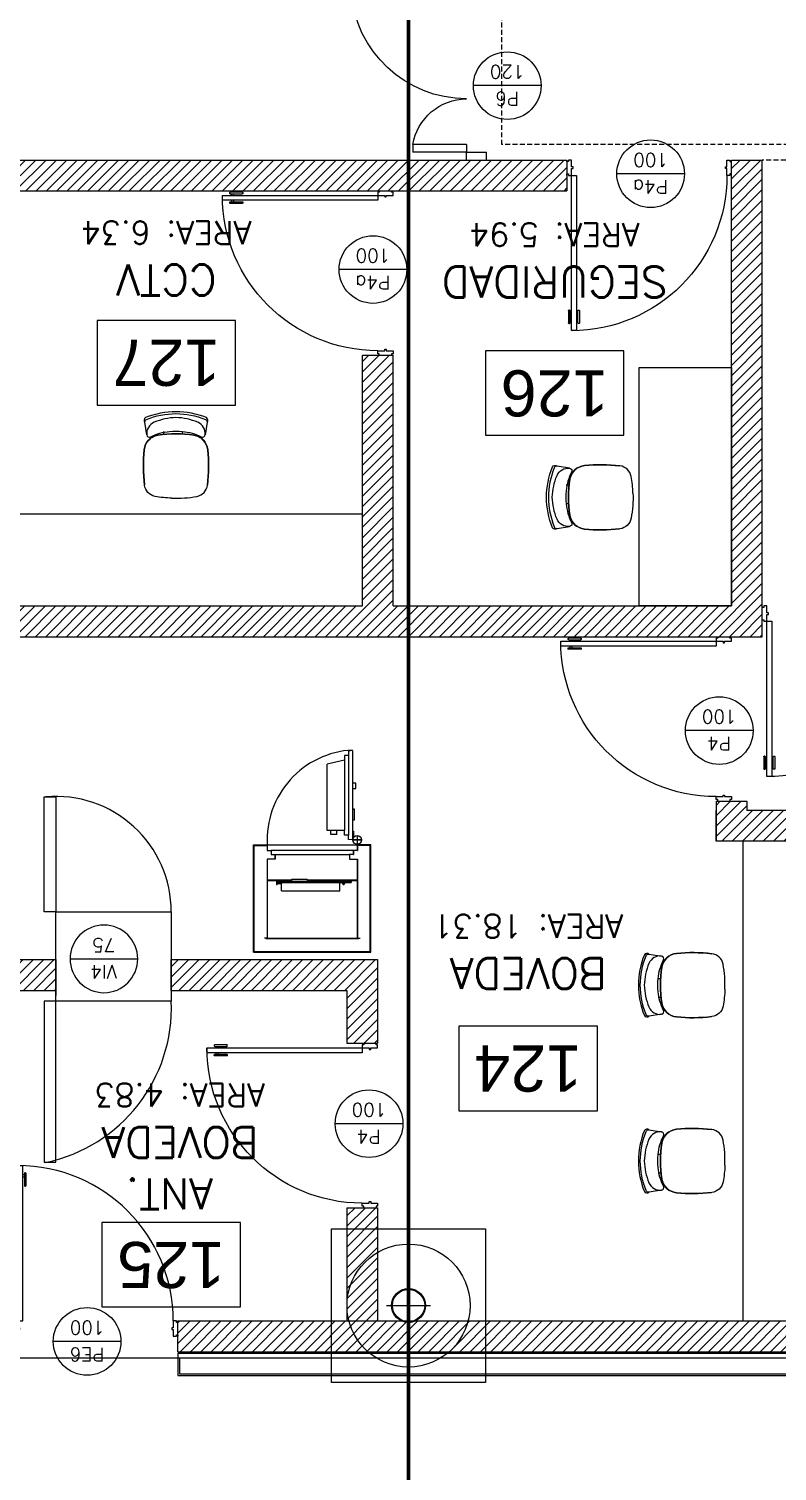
# Model space of a CAD drawing. Header units: millimetres. Extents: x 1478096 to 1808313, y 619971 to 762366.
# Drawn here: x 1537176 to 1542042, y 646491 to 655871 of the extents above; entities that cross this region are included whole.
import ezdxf
from ezdxf.enums import TextEntityAlignment as Align

# ---------------------------------------------------------------- set-up
doc = ezdxf.new("R2010")
doc.units = ezdxf.units.MM
doc.header["$LTSCALE"] = 10
doc.linetypes.add('CENTERX2', pattern=[4, 2.5, -0.5, 0.5, -0.5])
doc.linetypes.add('HIDDEN2', pattern=[4.7625, 3.175, -1.5875])
for name, color, linetype in [('0-superficies', 7, 'Continuous'), ('0_Estructura', 251, 'Continuous'), ('A-HATCH-BLOQUE', 241, 'Continuous'), ('COSTAN-CAM-EJES', 251, 'CENTERX2'), ('DC-ARQ-0 TEXTOS', 7, 'Continuous'), ('DC-ARQ-CARPINTERIAS', 7, 'Continuous'), ('DC-ARQ-CHAPA', 7, 'Continuous'), ('DC-ARQ-EQUIP. OFICINAS', 33, 'Continuous'), ('DC-ARQ-MURO BLOQUE', 181, 'Continuous'), ('DC-ARQ-MURO SUPERBOARD', 2, 'Continuous'), ('DC-ARQ-PAINEL DURLOCK', 7, 'Continuous'), ('TXT CARP VENTANAS', 6, 'Continuous'), ('TXT CARPINTERIAS', 2, 'Continuous')]:
    doc.layers.add(name, color=color, linetype=linetype)
doc.styles.add('ROMANS', font='romans')
doc.styles.get("Standard").update_dxf_attribs({"font": 'ARIAL.TTF'})
pattern_1 = [(225, (3172020.15, 1376323.114), (33.6759605, -33.6759605), [])]

# ---------------------------------------------------------------- blocks, each defined once
blk = doc.blocks.new('RE-PLANTABASE(XREF)$0$LJ-PLANTA BASE(XREF)$0$SE-PM01$0$SILLA')
at = {"layer": 'DC-ARQ-EQUIP. OFICINAS'}
for p, q in [((-0.0526, 0.418), (-0.0526, 0.434)), ((0.0688, 0.418), (0.0688, 0.434))]:
    blk.add_line(p, q, dxfattribs=at)
for points in [[(0.2291, 0.4945, 0.482052), (0.2244, 0.5238, 0.097119), (0.0268, 0.5618, 0.097119), (-0.1707, 0.5238, 0.48266), (-0.1754, 0.4945)], [(-0.1625, 0.4116), (-0.1753, 0.4936, -0.349153), (-0.1647, 0.5124, -0.09418), (0.0268, 0.5502, -0.094192), (0.2183, 0.5123, -0.349216), (0.229, 0.4936), (0.2161, 0.4116)], [(0, 0, -0.036492), (-0.1095, 0.0119, -0.328643), (-0.1776, 0.0845, -0.05523), (-0.1797, 0.3155, -0.340817), (-0.0902, 0.41, -0.077917), (0.1438, 0.41, -0.200555), (0.2138, 0.367, -0.200555)], [(0.2138, 0.367, 0.200555), (0.1438, 0.41, 0.077917), (-0.0902, 0.41, 0.340817), (-0.1797, 0.3155, 0.054462), (-0.178, 0.0877)], [(0, 0, 0.054278), (0.1631, 0.0119, 0.328643), (0.2313, 0.0845, 0.05523), (0.2333, 0.3155, 0.340817), (0.1438, 0.41, 0.077917), (-0.0902, 0.41, 0.200555), (-0.1602, 0.367, 0.200555)], [(-0.1602, 0.367, -0.200555), (-0.0902, 0.41, -0.077917), (0.1438, 0.41, -0.340817), (0.2333, 0.3155, -0.054462), (0.2316, 0.0877)]]:
    blk.add_lwpolyline(points, format="xyb", dxfattribs=at)
blk.add_lwpolyline([(-0.1373, 0.3986, -0.10021), (-0.0152, 0.434, -0.045601), (0.0688, 0.434, -0.10021), (0.1909, 0.3986, 0.520466), (0.2161, 0.4116, 0.340461), (0.1686, 0.4939, 0.089601), (0.0268, 0.5245, 0.089601), (-0.115, 0.4939, 0.340461), (-0.1625, 0.4116, 0.520466)], format="xyb", close=True, dxfattribs=at)
blk = doc.blocks.new('PUERTAS 01')
at = {"layer": 'DC-ARQ-CARPINTERIAS'}
for p, q in [((1639.6351, 694.4161), (1639.6251, 694.4161)), ((1639.6251, 694.3861), (1639.6251, 694.4061)), ((1639.6251, 694.4061), (1639.6351, 694.4061)), ((1639.6351, 694.4061), (1639.6351, 694.4161)), ((1639.7251, 694.4161), (1639.7151, 694.4161)), ((1639.7151, 694.4161), (1639.7151, 694.4061)), ((1639.7151, 694.4061), (1639.7251, 694.4061)), ((1639.7251, 694.4061), (1639.7251, 694.3861)), ((1640.6024, 694.3994), (1640.6024, 694.403)), ((1640.6059, 694.4065), (1640.6839, 694.4065)), ((1640.6874, 694.403), (1640.6874, 694.3994)), ((1639.6701, 694.3861), (1639.6251, 694.3861)), ((1639.6701, 694.3761), (1639.6701, 694.3861)), ((1639.6801, 694.3761), (1639.6701, 694.3761)), ((1639.7251, 694.3861), (1639.6801, 694.3861)), ((1639.6801, 694.3861), (1639.6801, 694.3761)), ((1639.7251, 694.3861), (1639.7251, 694.3542)), ((1640.7344, 694.3861), (1639.7251, 694.3861)), ((1639.7251, 694.3542), (1640.7344, 694.3542)), ((1640.6024, 694.3409), (1640.6024, 694.3373)), ((1640.6839, 694.3959), (1640.6059, 694.3959)), ((1640.6839, 694.3444), (1640.6059, 694.3444)), ((1640.6059, 694.3338), (1640.6839, 694.3338)), ((1640.6625, 694.3861), (1640.6625, 694.3959)), ((1640.6625, 694.3542), (1640.6625, 694.3444)), ((1640.6766, 694.3861), (1640.6766, 694.3959)), ((1640.6766, 694.3542), (1640.6766, 694.3444)), ((1640.6874, 694.3373), (1640.6874, 694.3409)), ((1640.7344, 694.3542), (1640.7344, 694.3861)), ((1639.6701, 693.3761), (1639.6251, 693.3761)), ((1639.6251, 693.3761), (1639.6251, 693.3561)), ((1639.6801, 693.3861), (1639.6701, 693.3861)), ((1639.6701, 693.3861), (1639.6701, 693.3761)), ((1639.6801, 693.3761), (1639.6801, 693.3861)), ((1639.7251, 693.3761), (1639.6801, 693.3761)), ((1639.7251, 693.3561), (1639.7251, 693.3761)), ((1639.6251, 693.3561), (1639.6351, 693.3561)), ((1639.6351, 693.3461), (1639.6251, 693.3461)), ((1639.6351, 693.3561), (1639.6351, 693.3461)), ((1639.7151, 693.3461), (1639.7151, 693.3561)), ((1639.7151, 693.3561), (1639.7251, 693.3561)), ((1639.7251, 693.3461), (1639.7151, 693.3461))]:
    blk.add_line(p, q, dxfattribs=at)
for centre, radius, start, end in [((1640.6059, 694.403), 0.00354, 90, 180), ((1640.6059, 694.3994), 0.00354, 180, 270), ((1640.6839, 694.403), 0.00354, 0, 90), ((1640.6839, 694.3994), 0.00354, 270, 0), ((1639.7251, 694.3861), 1.01, 270, 0), ((1640.6059, 694.3409), 0.00354, 90, 180), ((1640.6059, 694.3373), 0.00354, 180, 270), ((1640.6839, 694.3409), 0.00354, 0, 90), ((1640.6839, 694.3373), 0.00354, 270, 0)]:
    blk.add_arc(centre, radius, start, end, dxfattribs=at)
blk = doc.blocks.new('A$C252222FB')
at = {"layer": 'DC-ARQ-CARPINTERIAS'}
for p, q in [((0, 0.88), (0.05, 0.88)), ((0.05, 0.75), (0.05, 0.88)), ((1.2, 0.88), (1.15, 0.88)), ((1.15, 0.75), (1.15, 0.88)), ((0, 0.75), (0.05, 0.75)), ((0.1, 0.75), (0.05, 0.75)), ((0.05, 0.75), (0.05, 0.4)), ((0.1, 0.75), (0.1, 0.4)), ((1.1, 0.75), (1.15, 0.75)), ((1.1, 0.75), (1.1, 0)), ((1.2, 0.75), (1.15, 0.75)), ((1.15, 0.75), (1.15, 0)), ((0.1, 0.4), (0.05, 0.4)), ((1.1, 0), (1.15, 0)), ((1.1, 0), (1.15, 0))]:
    blk.add_line(p, q, dxfattribs=at)
for centre, radius, start, end in [((0.0381, 0.7549), 0.3603, 279.89892, 359.21344), ((1.15, 0.75), 0.7517, 180, 266.18593)]:
    blk.add_arc(centre, radius, start, end, dxfattribs=at)
blk = doc.blocks.new('SIMB-CAR')
blk.add_line((-0.5, 0), (0.5, 0))
blk.add_circle((0, 0), 0.5)
at = {"style": 'ROMANS'}
for tag, p in [('TIPO', (0, 0.192)), ('NUMERO', (0, -0.205))]:
    blk.add_attdef(tag, text='', height=0.2, dxfattribs=at).set_placement(p, align=Align.MIDDLE)

msp = doc.modelspace()

# ---------------------------------------------------------------- hatches: boundary and pattern name
at = {"layer": '0_Estructura'}
h = msp.add_hatch(dxfattribs=at)
h.set_pattern_fill('ANSI31', color=256, scale=2, angle=-180, style=0)
h.set_pattern_definition([(225, (3089100.1186, 1183973.861), (4.49012806, -4.49012806), [])])
h.paths.add_polyline_path([(1539535.048, 647568.167, 1), (1539755.048, 647568.167, 1)])
h.paths.add_polyline_path([(1539539.848, 647568.167, 1), (1539750.248, 647568.167, 1)], flags=16)
at = {"layer": 'A-HATCH-BLOQUE'}
h = msp.add_hatch(dxfattribs=at)
h.set_pattern_fill('ANSI31', color=256, scale=15, angle=180)
h.set_pattern_definition(pattern_1)
h.paths.add_polyline_path([(1543015.023, 651918.163), (1546445.017, 651918.163), (1546445.017, 652118.163), (1543345.023, 652118.163), (1543345.023, 652267.827), (1543145.022, 652267.827), (1543145.023, 652118.163), (1543015.023, 652118.165)])
h.paths.add_polyline_path([(1541645.023, 650588.165), (1543238.455, 650588.165), (1543238.455, 650788.165), (1541845.023, 650788.165), (1541845.023, 650848.163), (1541645.023, 650848.163)])
h.paths.add_polyline_path([(1538145.686, 647268.181), (1546445.011, 647268.172), (1546445.011, 647468.172), (1538145.686, 647468.181)])
h.paths.add_polyline_path([(1539244.162, 647468.18), (1539444.162, 647468.179), (1539444.162, 648204.13), (1539244.162, 648204.13)], flags=17)
h.paths.add_polyline_path([(1536994.889, 649618.154), (1537352.418, 649618.154), (1537352.418, 649818.154), (1536994.888, 649818.154)], flags=17)
h.paths.add_polyline_path([(1543145.021, 653337.827), (1543345.023, 653337.827), (1543345.018, 655018.171), (1543145.018, 655018.17)])
h.paths.add_polyline_path([(1545045.023, 649283.028), (1546445.013, 649283.028), (1546445.013, 649383.028), (1545045.023, 649383.028)])
h.paths.add_polyline_path([(1536994.892, 652118.163), (1536994.885, 651918.163), (1541945.023, 651918.163), (1541945.018, 655018.17), (1541745.018, 655018.17), (1541745.023, 652118.163), (1539544.884, 652118.163), (1539544.881, 653748.178), (1539344.881, 653748.178), (1539344.884, 652118.163)])
h.paths.add_polyline_path([(1536994.885, 651518.17), (1536794.887, 651518.17), (1536794.887, 650318.163), (1534945.027, 650318.163), (1534945.027, 650448.172), (1534745.034, 650448.172), (1534745.035, 650118.162), (1536794.887, 650118.163), (1536794.887, 647468.17), (1534974.884, 647468.17), (1534974.884, 648468.17), (1534774.884, 648468.17), (1534774.884, 647268.17), (1537075.686, 647268.17), (1537075.686, 647468.17), (1536994.892, 647468.17)])
h = msp.add_hatch(dxfattribs=at)
h.set_pattern_fill('ANSI31', color=256, scale=15, angle=180)
h.set_pattern_definition(pattern_1)
h.paths.add_polyline_path([(1536994.88, 655018.17), (1536994.88, 654818.17), (1539544.88, 654818.178), (1540675.018, 654818.17), (1540675.018, 655018.17)])
h = msp.add_hatch(dxfattribs=at)
h.set_pattern_fill('ANSI31', color=256, scale=15, angle=180)
h.set_pattern_definition(pattern_1)
h.paths.add_polyline_path([(1538102.418, 649618.154), (1539244.162, 649618.154), (1539244.162, 649274.13), (1539444.162, 649274.13), (1539444.162, 649818.154), (1538102.418, 649818.154)])

# ---------------------------------------------------------------- linework, layer by layer
at = {"layer": '0-superficies'}
msp.add_lwpolyline([(1641041.817, 738426.962), (1522042.066, 738427.02), (1522042.063, 735317.041), (1506281.021, 735317.058), (1506244.743, 735317.055), (1506244.9, 725919.201), (1515007.624, 725919.201), (1515007.624, 729331.139), (1524854.996, 729331.139), (1524854.996, 680527.061), (1522092.045, 680527.061), (1522092.045, 678926.47), (1524855.046, 678926.47), (1524855.046, 673126.47), (1517295.034, 673126.451), (1517295.034, 669026.47), (1516295.034, 669026.451), (1516295.045, 663826.47), (1524855.031, 663826.45), (1524855.031, 647228.149), (1641041.817, 647228.17)], dxfattribs=at)
at = {"layer": '0_Estructura'}
for p, q in [((1539645.048, 647424.477), (1539645.048, 647711.858)), ((1539501.358, 647568.167), (1539788.739, 647568.167))]:
    msp.add_line(p, q, dxfattribs=at)
msp.add_lwpolyline([(1540145.048, 647068.17), (1539145.048, 647068.17), (1539145.048, 648068.17), (1540145.048, 648068.17)], close=True, dxfattribs=at)
for centre, radius in [((1539645.048, 647568.17), 400), ((1539645.048, 647568.167), 110), ((1539645.048, 647568.167), 105.2)]:
    msp.add_circle(centre, radius, dxfattribs=at)
at = {"layer": 'COSTAN-CAM-EJES', "const_width": 25}
msp.add_lwpolyline([(1539645.049, 619983.43), (1539645.049, 762353.176)], dxfattribs=at)
at = {"layer": 'DC-ARQ-0 TEXTOS'}
for points in [[(1537620.464, 653974.376), (1537620.464, 653424.376), (1538520.464, 653424.376), (1538520.464, 653974.376)], [(1540144.85, 653777.75), (1540144.85, 653227.75), (1541044.85, 653227.75), (1541044.85, 653777.75)], [(1539972.936, 649384.43), (1539972.936, 648834.43), (1540872.936, 648834.43), (1540872.936, 649384.43)], [(1537651.714, 648109.106), (1537651.714, 647559.106), (1538551.714, 647559.106), (1538551.714, 648109.106)]]:
    msp.add_lwpolyline(points, close=True, dxfattribs=at)
at = {"layer": 'DC-ARQ-CARPINTERIAS'}
msp.add_line((1537352.418, 649684.519), (1537352.418, 649584.519), dxfattribs=at)
for points in [[(1537352.418, 650129.22), (1537275.4, 650129.22), (1537275.4, 650876.336), (1537352.418, 650876.336)], [(1537352.418, 650129.22), (1538102.418, 650129.22), (1538102.418, 649547.832), (1537352.418, 649547.832)], [(1537352.418, 649547.832), (1537275.4, 649547.832), (1537275.4, 648500.715), (1537352.418, 648500.715)]]:
    msp.add_lwpolyline(points, close=True, dxfattribs=at)
for centre, radius, start, end in [((1537352.418, 650129.22), 750, 0, 95.0255354), ((1537076.896, 649503.921), 1026.398, 281.7958999, 2.3672056)]:
    msp.add_arc(centre, radius, start, end, dxfattribs=at)
at = {"layer": 'DC-ARQ-CHAPA'}
for p, q in [((1538145.686, 647258.16), (1538145.686, 647228.16)), ((1538145.686, 647258.16), (1548270.043, 647258.149)), ((1538145.686, 647228.16), (1548270.043, 647228.149))]:
    msp.add_line(p, q, dxfattribs=at)
at = {"layer": 'DC-ARQ-EQUIP. OFICINAS'}
for p, q in [((1536994.884, 652718.163), (1539344.884, 652718.163)), ((1539279.908, 651176.853), (1539254.697, 651173.758)), ((1539254.697, 651173.758), (1539254.697, 650627.498)), ((1539279.908, 651176.853), (1539279.908, 650596.463)), ((1539229.297, 651115.338), (1539114.997, 651088.949)), ((1539114.997, 650657.978), (1539114.997, 651088.949)), ((1539229.297, 651145.818), (1539229.297, 650657.978)), ((1539254.697, 651145.818), (1539229.297, 651145.818)), ((1539302.138, 650965.649), (1539280.034, 650965.649)), ((1539280.034, 650931.453), (1539302.138, 650931.453)), ((1539302.138, 650931.453), (1539302.138, 650965.649)), ((1539293.086, 650796.869), (1539279.02, 650796.869)), ((1539293.086, 650726.465), (1539293.086, 650796.869)), ((1539279.02, 650726.465), (1539293.086, 650726.465)), ((1539229.297, 650657.978), (1539114.997, 650657.978)), ((1539140.397, 650632.578), (1539140.397, 650657.978)), ((1539178.497, 650632.578), (1539140.397, 650632.578)), ((1539178.497, 650632.578), (1539178.497, 650657.978)), ((1539229.297, 650627.498), (1539229.297, 650657.978)), ((1539254.697, 650627.498), (1539229.297, 650627.498)), ((1539254.697, 650599.558), (1539254.697, 650627.498)), ((1539279.908, 650596.463), (1539254.697, 650599.558)), ((1539279.908, 650653.132), (1539287.528, 650653.132)), ((1539339.598, 650596.463), (1539282.448, 650596.463)), ((1539282.448, 650596.463), (1539339.598, 650596.463)), ((1539287.528, 650653.132), (1539287.528, 650612.727)), ((1539311.023, 650625.038), (1539311.023, 650567.888)), ((1539311.023, 650625.038), (1539311.023, 650567.888)), ((1538637.923, 649866.848), (1538637.923, 650565.348)), ((1538637.923, 650565.348), (1538726.823, 650565.348)), ((1538642.368, 649871.293), (1538642.368, 650560.903)), ((1538642.368, 650560.903), (1538726.823, 650560.903)), ((1538707.773, 650560.903), (1538726.823, 650560.903)), ((1538707.773, 650559.633), (1538707.773, 650560.903)), ((1538707.773, 650559.633), (1538725.553, 650559.633)), ((1538725.553, 650559.633), (1538725.553, 650526.613)), ((1538726.823, 650526.613), (1538725.553, 650526.613)), ((1538726.823, 650565.348), (1539311.023, 650565.348)), ((1538726.823, 650560.903), (1538726.823, 650565.348)), ((1538726.823, 650560.903), (1538726.823, 650527.883)), ((1538726.823, 650527.883), (1538752.223, 650527.883)), ((1538726.823, 650526.613), (1538750.953, 650526.613)), ((1538750.953, 650526.613), (1538750.953, 650501.213)), ((1538752.223, 650501.213), (1538750.953, 650501.213)), ((1539285.623, 650527.883), (1538752.223, 650527.883)), ((1538752.223, 650527.883), (1538752.223, 650502.483)), ((1538752.223, 650502.483), (1538777.623, 650502.483)), ((1538752.223, 650501.213), (1538776.353, 650501.213)), ((1538776.353, 650501.213), (1538776.353, 650472.003)), ((1538777.623, 650502.483), (1539260.223, 650502.483)), ((1538777.623, 650502.483), (1538777.623, 650470.733)), ((1539285.623, 650502.483), (1539260.223, 650502.483)), ((1539260.223, 650502.483), (1539260.223, 650470.733)), ((1539285.623, 650501.213), (1539261.493, 650501.213)), ((1539261.493, 650501.213), (1539261.493, 650472.003)), ((1539311.023, 650527.883), (1539285.623, 650527.883)), ((1539285.623, 650527.883), (1539285.623, 650502.483)), ((1539285.623, 650501.213), (1539286.893, 650501.213)), ((1539311.023, 650526.613), (1539286.893, 650526.613)), ((1539286.893, 650526.613), (1539286.893, 650501.213)), ((1539311.023, 650560.903), (1539311.023, 650565.348)), ((1539399.923, 650565.348), (1539311.023, 650565.348)), ((1539330.073, 650560.903), (1539311.023, 650560.903)), ((1539395.478, 650560.903), (1539311.023, 650560.903)), ((1539311.023, 650560.903), (1539311.023, 650527.883)), ((1539311.023, 650526.613), (1539312.293, 650526.613)), ((1539330.073, 650559.633), (1539312.293, 650559.633)), ((1539312.293, 650559.633), (1539312.293, 650526.613)), ((1539330.073, 650559.633), (1539330.073, 650560.903)), ((1539395.478, 649871.293), (1539395.478, 650560.903)), ((1539399.923, 649866.848), (1539399.923, 650565.348)), ((1538725.553, 650472.003), (1538725.553, 649957.653)), ((1538726.823, 650472.003), (1538725.553, 650472.003)), ((1538776.353, 650472.003), (1538726.823, 650472.003)), ((1538726.823, 650470.733), (1538726.823, 649956.383)), ((1538777.623, 650470.733), (1538726.823, 650470.733)), ((1539260.223, 650470.733), (1539311.023, 650470.733)), ((1539261.493, 650472.003), (1539311.023, 650472.003)), ((1539311.023, 650472.003), (1539312.293, 650472.003)), ((1539311.023, 650470.733), (1539311.023, 649956.383)), ((1539312.293, 650472.003), (1539312.293, 649957.653)), ((1538726.823, 650337.383), (1538726.823, 650333.319)), ((1538726.823, 650337.383), (1538885.234, 650337.383)), ((1538726.823, 650337.383), (1538790.323, 650337.383)), ((1538726.823, 650337.383), (1538885.234, 650337.383)), ((1538726.823, 650333.319), (1538786.259, 650333.319)), ((1538786.259, 650333.319), (1538786.259, 650305.633)), ((1538790.323, 650337.383), (1538790.323, 650305.633)), ((1538790.323, 650328.493), (1539272.923, 650328.493)), ((1538790.323, 650328.493), (1538790.323, 650320.492)), ((1538790.323, 650320.492), (1539272.923, 650320.492)), ((1538790.323, 650320.492), (1538790.323, 650312.427)), ((1538790.323, 650312.427), (1538814.453, 650312.427)), ((1538814.453, 650312.427), (1538814.453, 650320.492)), ((1538818.263, 650265.882), (1538818.263, 650320.492)), ((1538885.234, 650340.764), (1538986.834, 650340.764)), ((1538885.234, 650328.493), (1538885.234, 650340.764)), ((1538986.834, 650340.764), (1538986.834, 650328.493)), ((1538986.834, 650337.383), (1539311.023, 650337.383)), ((1538986.834, 650337.383), (1539311.023, 650337.383)), ((1539199.263, 650265.882), (1539199.263, 650320.492)), ((1539215.138, 650312.872), (1539229.108, 650312.872)), ((1539222.123, 650320.492), (1539222.123, 650302.491)), ((1539247.523, 650329.318), (1539247.523, 650337.383)), ((1539247.523, 650337.383), (1539311.023, 650337.383)), ((1539311.023, 650329.318), (1539247.523, 650329.318)), ((1539272.923, 650328.493), (1539272.923, 650320.492)), ((1539311.023, 650337.383), (1539311.023, 650329.318)), ((1538786.259, 650305.633), (1538790.323, 650305.633)), ((1538818.263, 650265.882), (1539199.263, 650265.882)), ((1538725.553, 649957.653), (1538707.773, 649957.653)), ((1538707.773, 649956.383), (1538707.773, 649957.653)), ((1538726.823, 649956.383), (1538707.773, 649956.383)), ((1538717.298, 649956.383), (1539320.548, 649956.383)), ((1538717.298, 649955.113), (1538717.298, 649956.383)), ((1538717.298, 649955.113), (1539320.548, 649955.113)), ((1539311.023, 649956.383), (1539330.073, 649956.383)), ((1539312.293, 649957.653), (1539330.073, 649957.653)), ((1539320.548, 649955.113), (1539320.548, 649956.383)), ((1539330.073, 649956.383), (1539330.073, 649957.653)), ((1538637.923, 649866.848), (1539399.923, 649866.848)), ((1538642.368, 649871.293), (1539395.478, 649871.293))]:
    msp.add_line(p, q, dxfattribs=at)
for points in [[(1541745.023, 652118.163), (1541145.02, 652118.163), (1541145.02, 653668.17), (1541745.023, 653668.17)], [(1542708.458, 650588.165), (1541818.457, 650588.165), (1541818.456, 647468.176), (1542708.457, 647468.251)]]:
    msp.add_lwpolyline(points, close=True, dxfattribs=at)
for centre, radius in [((1539311.023, 650596.463), 28.575), ((1539311.023, 650596.463), 28.575), ((1539222.123, 650312.872), 6.985)]:
    msp.add_circle(centre, radius, dxfattribs=at)
msp.add_arc((1539311.023, 650596.463), 585.028, 93.0487424, 183.0487424, dxfattribs=at)
at = {"layer": 'DC-ARQ-MURO BLOQUE'}
for p, q in [((1536994.88, 655018.17), (1540675.018, 655018.17)), ((1540675.018, 655018.17), (1540675.018, 654818.17)), ((1541745.018, 655018.17), (1541945.018, 655018.17)), ((1541745.023, 652118.163), (1541745.018, 655018.17)), ((1541945.023, 651918.163), (1541945.018, 655018.17)), ((1536994.88, 654818.17), (1539544.88, 654818.178)), ((1539544.88, 654818.17), (1539544.88, 654818.178)), ((1539544.88, 654818.17), (1540675.018, 654818.17)), ((1539344.884, 652118.163), (1539344.881, 653748.178)), ((1539344.881, 653748.178), (1539544.881, 653748.178)), ((1539544.884, 652118.163), (1539544.881, 653748.178)), ((1536994.884, 652118.163), (1539344.884, 652118.163)), ((1539544.884, 652118.163), (1541745.023, 652118.163)), ((1536994.885, 651918.163), (1541945.023, 651918.163)), ((1541645.023, 650848.163), (1541645.023, 650588.165)), ((1541645.023, 650848.163), (1541845.023, 650848.163)), ((1541645.023, 650588.165), (1541645.023, 650788.165)), ((1541845.023, 650848.163), (1541845.023, 650788.165)), ((1543238.455, 650788.165), (1541845.023, 650788.165)), ((1543238.455, 650588.165), (1541645.023, 650588.165)), ((1537352.418, 649818.154), (1537352.418, 649618.154)), ((1539244.162, 649274.13), (1539444.162, 649274.13)), ((1539244.162, 648204.13), (1539444.162, 648204.13)), ((1538145.686, 647268.202), (1538145.686, 647468.181)), ((1538145.686, 647468.181), (1546445.031, 647468.172)), ((1538145.686, 647268.181), (1546445.011, 647268.172))]:
    msp.add_line(p, q, dxfattribs=at)
for points in [[(1536994.888, 649818.154), (1537352.418, 649818.154)], [(1538102.418, 649618.154), (1538102.418, 649818.154), (1539444.162, 649818.154), (1539444.162, 649274.13)], [(1536994.888, 649618.154), (1537352.418, 649618.154)], [(1538102.418, 649618.154), (1539244.162, 649618.154), (1539244.162, 649274.13)], [(1539244.162, 648204.13), (1539244.162, 647468.17)], [(1539444.162, 648204.13), (1539444.162, 647468.17)]]:
    msp.add_lwpolyline(points, dxfattribs=at)
at = {"layer": 'DC-ARQ-MURO SUPERBOARD'}
for p, q in [((1538145.686, 647228.164), (1538145.686, 647113.164)), ((1538155.686, 647228.16), (1538155.686, 647123.164)), ((1538155.686, 647123.164), (1548260.043, 647123.153)), ((1538145.686, 647113.164), (1548270.043, 647113.153))]:
    msp.add_line(p, q, dxfattribs=at)
at = {"layer": 'DC-ARQ-PAINEL DURLOCK', "linetype": 'HIDDEN2'}
for p, q in [((1540251.966, 655118.17), (1540251.966, 656418.17)), ((1546545.021, 655118.168), (1540251.966, 655118.17)), ((1543145.018, 655018.17), (1541945.018, 655018.161))]:
    msp.add_line(p, q, dxfattribs=at)

# ---------------------------------------------------------------- block references
at = {"layer": 'DC-ARQ-CARPINTERIAS', "yscale": 1000, "zscale": 1000}
for name, p, xscale, rotation in [('A$C252222FB', (1539271.965, 655018.169), -1000, 270), ('PUERTAS 01', (2235085.103, 2294645.824), -1000, 90.00020940278607), ('PUERTAS 01', (3179172.53, -39591.906), -1000, 0.0002094027860710668), ('PUERTAS 01', (2236361.099, 2291743.281), -1000, 90), ('PUERTAS 01', (2231491.763, -992256.935), 1000, 90)]:
    msp.add_blockref(name, p, dxfattribs=dict(at, xscale=xscale, rotation=rotation))
at = {"layer": 'DC-ARQ-CARPINTERIAS', "xscale": -1000, "yscale": 1000, "zscale": 1000}
for p in [(3181370.139, -42497.914), (3179069.277, -45141.946)]:
    msp.add_blockref('PUERTAS 01', p, dxfattribs=at)
at = {"layer": 'DC-ARQ-EQUIP. OFICINAS', "xscale": 1000, "yscale": 1000, "zscale": 1000}
msp.add_blockref('RE-PLANTABASE(XREF)$0$LJ-PLANTA BASE(XREF)$0$SE-PM01$0$SILLA', (1538106.157, 652818.732), dxfattribs=at)
at = {"layer": 'DC-ARQ-EQUIP. OFICINAS', "yscale": 1000, "zscale": 1000, "rotation": 90}
for p, xscale in [((1541104.295, 652851.28), -1000), ((1541702.149, 649624.98), 1000), ((1541702.149, 648481.392), 1000)]:
    msp.add_blockref('RE-PLANTABASE(XREF)$0$LJ-PLANTA BASE(XREF)$0$SE-PM01$0$SILLA', p, dxfattribs=dict(at, xscale=xscale))
at = {"layer": 'TXT CARP VENTANAS'}
ref = msp.add_blockref('SIMB-CAR', (1537664.255, 649822.962), dxfattribs=dict(at, xscale=-440.0000000000546, yscale=440.0000000000546, zscale=440.0000000000546, rotation=180))
ref.add_attrib('NUMERO', '75', dxfattribs={"layer": '0', "height": 88, "rotation": 180, "style": 'ROMANS'}).set_placement((1537664.255, 649913.368), align=Align.MIDDLE)
ref.add_attrib('TIPO', 'VI4', dxfattribs={"layer": '0', "height": 88, "rotation": 180, "style": 'ROMANS'}).set_placement((1537664.255, 649738.584), align=Align.MIDDLE)
at = {"layer": 'TXT CARPINTERIAS', "xscale": 440.0000000000546, "yscale": 440.0000000000546, "zscale": 440.0000000000546, "rotation": 180}
for p, values in [((1540286.685, 655501.652), {'NUMERO': '120', 'TIPO': 'P6'}), ((1541219.269, 654928.504), {'NUMERO': '100', 'TIPO': 'P4a'}), ((1539413.67, 654306.045), {'NUMERO': '100', 'TIPO': 'P4a'}), ((1541665.326, 651307.54), {'NUMERO': '100', 'TIPO': 'P4'}), ((1539388.141, 648751.007), {'NUMERO': '100', 'TIPO': 'P4'}), ((1537555.272, 647334.661), {'NUMERO': '100', 'TIPO': 'PE6'})]:
    msp.add_blockref('SIMB-CAR', p, dxfattribs=at).add_auto_attribs(values)

# ---------------------------------------------------------------- texts
at = {"layer": 'DC-ARQ-0 TEXTOS', "attachment_point": 5, "rotation": 180}
for s, insert, char_height, width in [('{\\Fromans|c0;CCTV\\P\\H0.75x;AREA: 6.34}', (1538070.464, 654379.624), 200, 3964.44731), ('{\\Fromans|c0;SEGURIDAD\\P\\H0.75x;AREA: 5.94}', (1540594.85, 654366.366), 200, 3964.44731), ('127', (1538070.464, 653699.376), 300, 801.45132), ('126', (1540594.85, 653502.75), 300, 801.45132), ('{\\Fromans|c0;BOVEDA\\P\\H0.75x;AREA: 18.31}', (1540422.936, 649868.827), 200, 3964.44731), ('124', (1540422.936, 649109.43), 300, 801.45132), ('{\\Fromans|c0; ANT. BOVEDA\\P\\H0.75x;AREA: 4.83}', (1538158.612, 648603.802), 200, 1477.13638), ('125', (1538101.714, 647834.106), 300, 801.45132)]:
    msp.add_mtext(s, dxfattribs=dict(at, insert=insert, char_height=char_height, width=width))

doc.saveas('drawing.dxf')
